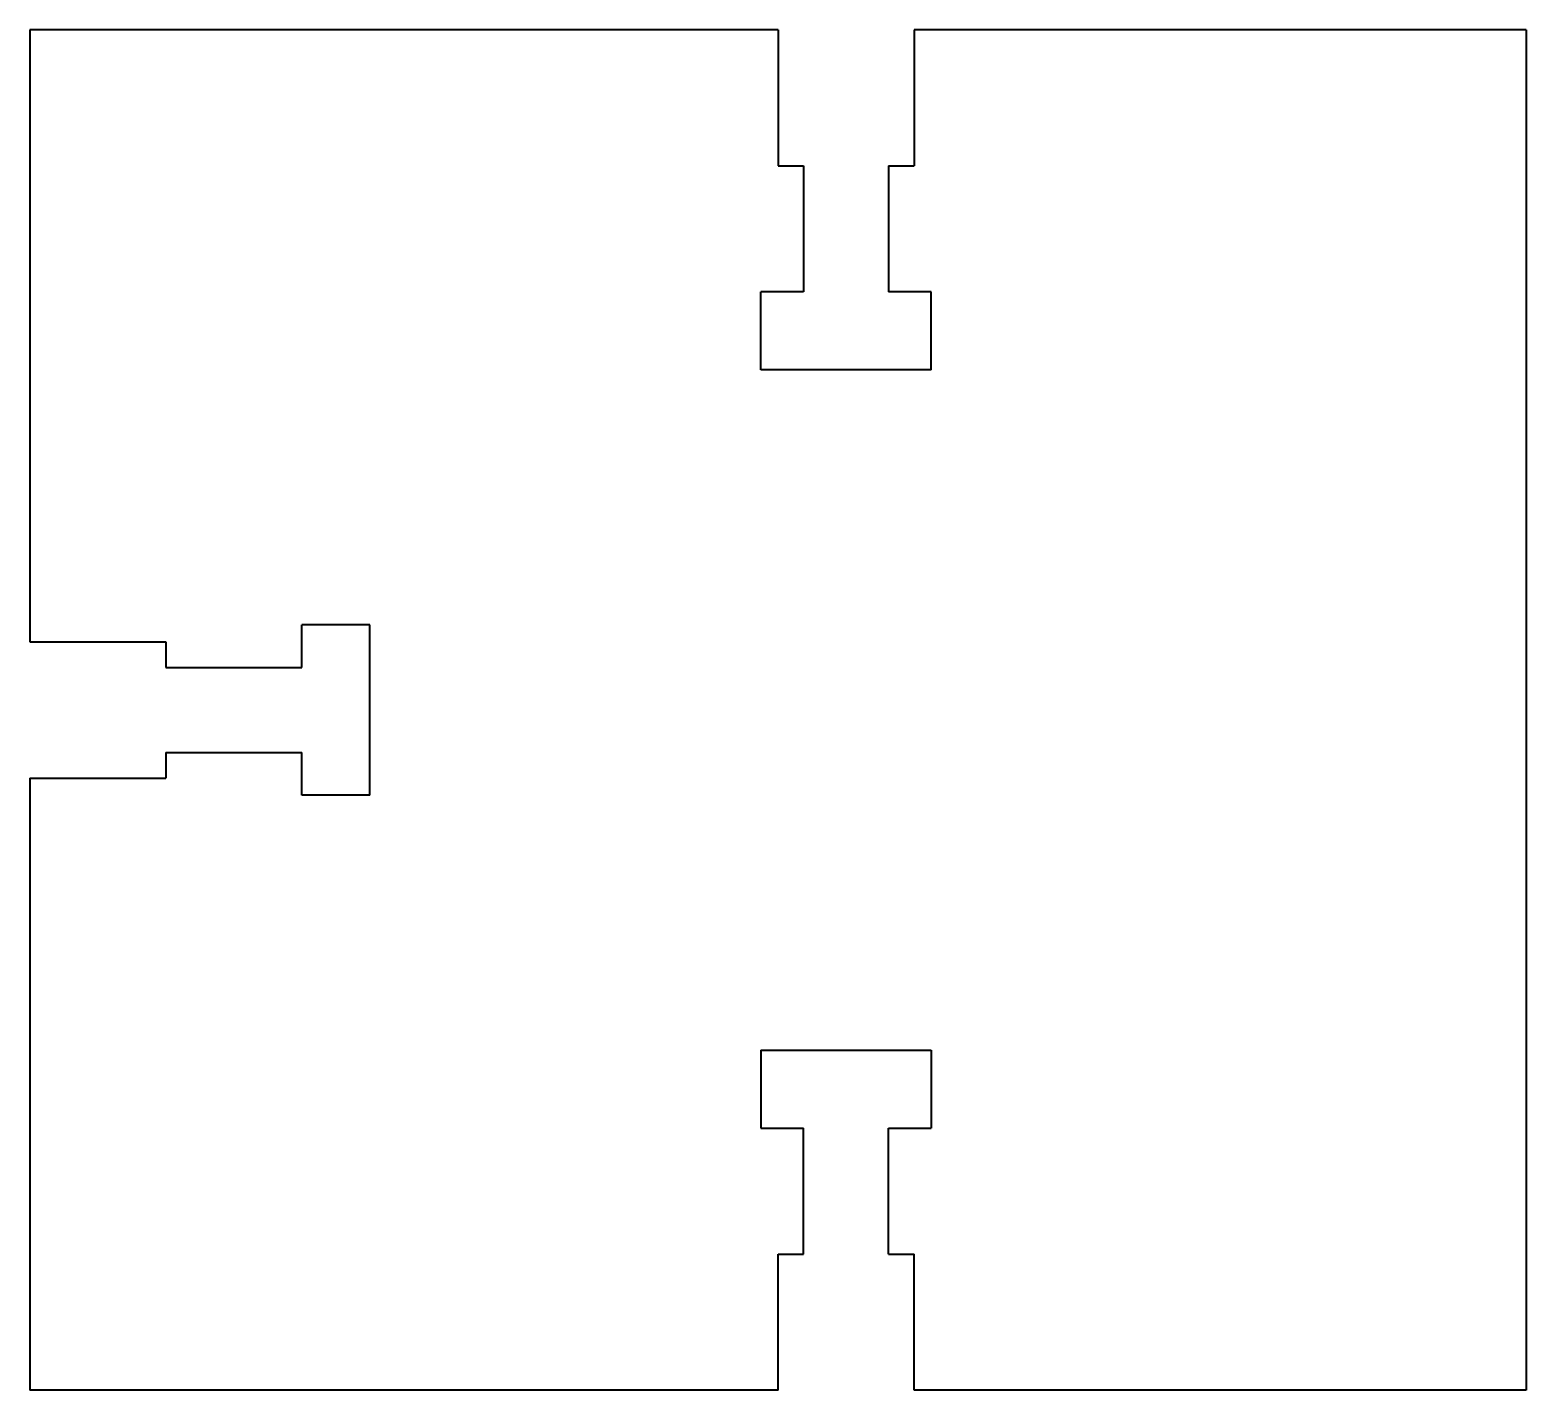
# Model space of a CAD drawing. Header units: inches. Extents: x -1.1 to 1.1, y -1 to 1.
import ezdxf

# ---------------------------------------------------------------- set-up
doc = ezdxf.new("R2010")
doc.units = ezdxf.units.IN
doc.header["$MEASUREMENT"] = 0
doc.layers.add('Visible', color=7, linetype='Continuous', lineweight=40)

msp = doc.modelspace()

# ---------------------------------------------------------------- linework, layer by layer
at = {"layer": 'Visible'}
for p, q in [((0, 1), (-1.1, 1)), ((-1.1, 1), (-1.1, 0.1)), ((0, 1), (0, 0.8)), ((1.1, 1), (0.2, 1)), ((0.2, 1), (0.2, 0.8)), ((1.1, 1), (1.1, -1)), ((0, 0.8), (0.0375, 0.8)), ((0.0375, 0.8), (0.0375, 0.615)), ((0.1625, 0.8), (0.2, 0.8)), ((0.1625, 0.8), (0.1625, 0.615)), ((-0.025, 0.5), (-0.025, 0.615)), ((0.0375, 0.615), (-0.025, 0.615)), ((0.225, 0.615), (0.1625, 0.615)), ((0.225, 0.5), (0.225, 0.615)), ((0.225, 0.5), (-0.025, 0.5)), ((-0.7, 0.0625), (-0.7, 0.125)), ((-0.6, 0.125), (-0.7, 0.125)), ((-0.6, -0.125), (-0.6, 0.125)), ((-1.1, 0.1), (-0.9, 0.1)), ((-0.9, 0.1), (-0.9, 0.0625)), ((-0.9, 0.0625), (-0.7, 0.0625)), ((-0.9, -0.0625), (-0.7, -0.0625)), ((-0.9, -0.0625), (-0.9, -0.1)), ((-0.7, -0.125), (-0.7, -0.0625)), ((-1.1, -0.1), (-0.9, -0.1)), ((-1.1, -0.1), (-1.1, -1)), ((-0.6, -0.125), (-0.7, -0.125)), ((-0.025, -0.5), (-0.025, -0.615)), ((-0.025, -0.5), (0.225, -0.5)), ((0.225, -0.5), (0.225, -0.615)), ((-0.025, -0.615), (0.0375, -0.615)), ((0.0375, -0.8), (0.0375, -0.615)), ((0.1625, -0.615), (0.225, -0.615)), ((0.1625, -0.8), (0.1625, -0.615)), ((0, -1), (0, -0.8)), ((0, -0.8), (0.0375, -0.8)), ((0.1625, -0.8), (0.2, -0.8)), ((0.2, -1), (0.2, -0.8)), ((0, -1), (-1.1, -1)), ((1.1, -1), (0.2, -1))]:
    msp.add_line(p, q, dxfattribs=at)

doc.saveas('drawing.dxf')
